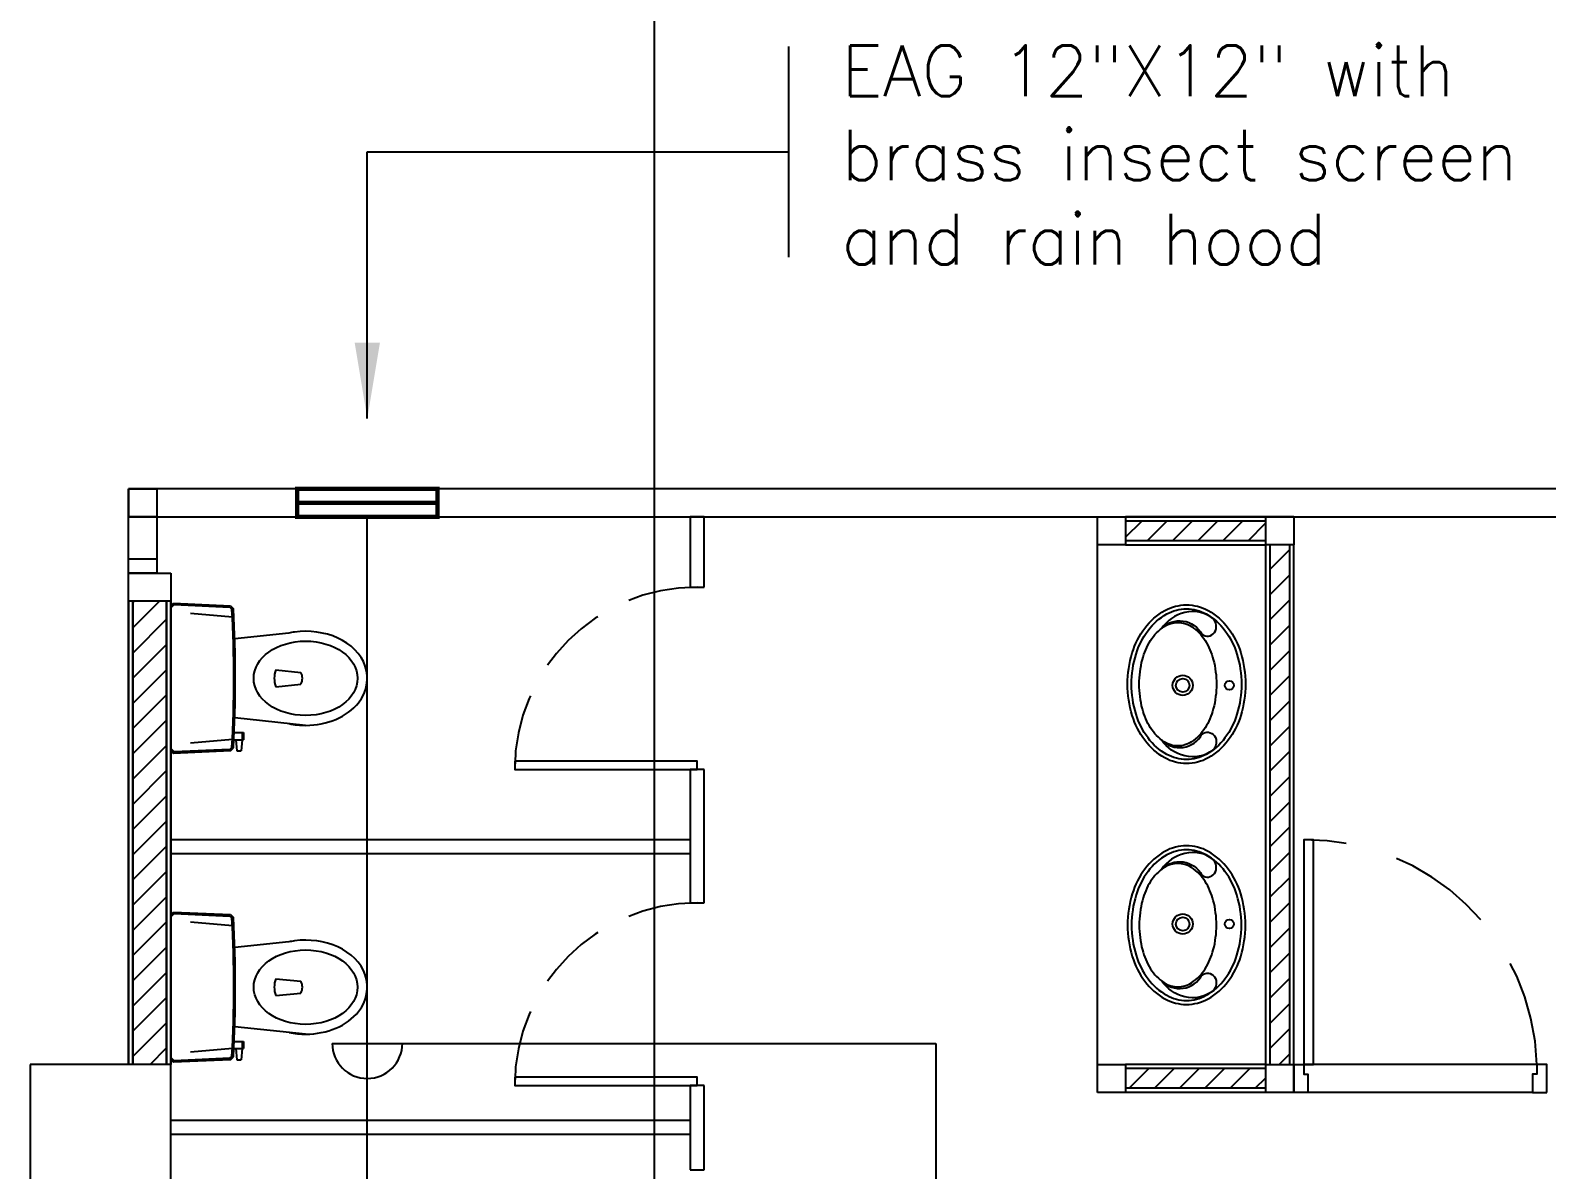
# Model space of a CAD drawing. Header units: millimetres. Extents: x -398 to 816, y -1 to 208.
# Drawn here: x 406.67 to 412.07, y 41.27 to 45.33 of the extents above; entities that cross this region are included whole.
import ezdxf

# ---------------------------------------------------------------- set-up
doc = ezdxf.new("R2010")
doc.units = ezdxf.units.MM
doc.linetypes.add('ACAD_ISO04W100', pattern=[30, 24, -3, 0, -3])
doc.linetypes.add('DASHED', pattern=[0.75, 0.5, -0.25])
for name, color, linetype in [('AA_Column', 5, 'Continuous'), ('AA_Door', 3, 'Continuous'), ('AA_Floor', 31, 'Continuous'), ('AA_furn', 11, 'Continuous'), ('AA_Hatch', 8, 'Continuous'), ('AA_Wall', 1, 'Continuous'), ('AC EXF', 171, 'Continuous'), ('AC FCU', 221, 'Continuous'), ('AC Grille', 91, 'Continuous')]:
    doc.layers.add(name, color=color, linetype=linetype)
doc.styles.add('Romans', font='romans.shx')

msp = doc.modelspace()

# ---------------------------------------------------------------- linework, layer by layer
at = {"layer": 'AA_Column', "color": 9}
for p, q in [((407.1664, 41.6489), (406.6664, 41.6489)), ((406.6664, 41.6489), (406.6664, 41.1489)), ((407.1664, 41.1489), (407.1664, 41.6489))]:
    msp.add_line(p, q, dxfattribs=at)
at = {"layer": 'AA_Door', "color": 9}
for points in [[(408.3914, 42.7289), (408.3914, 42.6989), (409.0414, 42.6989), (409.0414, 42.7289)], [(411.2364, 41.6489), (411.2364, 42.4489), (411.2014, 42.4489), (411.2014, 41.6489)], [(408.3914, 41.6039), (408.3914, 41.5739), (409.0414, 41.5739), (409.0414, 41.6039)]]:
    msp.add_lwpolyline(points, close=True, dxfattribs=at)
for points in [[(411.1664, 41.5489), (411.1664, 41.6489), (411.2014, 41.6489), (411.2014, 41.6139), (411.2164, 41.6139), (411.2164, 41.5489), (411.1664, 41.5489)], [(412.0664, 41.5489), (412.0664, 41.6489), (412.0314, 41.6489), (412.0314, 41.6139), (412.0164, 41.6139), (412.0164, 41.5489), (412.0664, 41.5489)]]:
    msp.add_lwpolyline(points, dxfattribs=at)
at = {"layer": 'AA_Door', "color": 9, "linetype": 'DASHED', "ltscale": 0.5}
for centre in [(409.0414, 42.6989), (409.0414, 41.5739)]:
    msp.add_arc(centre, 0.65, 90, 180, dxfattribs=at)
at = {"layer": 'AA_Door', "color": 9, "linetype": 'DASHED', "ltscale": 0.75}
msp.add_arc((411.209, 41.6263), 0.8227, 1.5795, 90.5293, dxfattribs=at)
at = {"layer": 'AA_Floor', "color": 9}
for p, q in [((412.0314, 41.6489), (411.2014, 41.6489)), ((412.0164, 41.5489), (411.2164, 41.5489))]:
    msp.add_line(p, q, dxfattribs=at)
at = {"layer": 'AA_furn', "color": 9}
for p, q in [((407.1664, 43.2814), (407.1764, 43.2914)), ((407.1664, 43.2744), (407.1784, 43.2863)), ((407.1664, 43.2814), (407.1664, 42.7664)), ((407.1764, 43.2914), (407.3789, 43.2822)), ((407.1784, 43.2863), (407.3767, 43.2773)), ((407.3864, 43.242), (407.2364, 43.2552)), ((407.3767, 43.2773), (407.3846, 43.2696)), ((407.3789, 43.2822), (407.3894, 43.2718)), ((407.5864, 43.1851), (407.3941, 43.1649)), ((407.5402, 43.0539), (407.6302, 43.0449)), ((407.5402, 42.9939), (407.6302, 43.0029)), ((407.6468, 42.8564), (407.3941, 42.8829)), ((407.3921, 42.8304), (407.426, 42.8304)), ((407.421, 42.8304), (407.421, 42.8054)), ((407.426, 42.8304), (407.426, 42.8054)), ((407.1664, 42.7735), (407.1784, 42.7615)), ((407.3767, 42.7705), (407.1784, 42.7615)), ((407.386, 42.8057), (407.2364, 42.7926)), ((407.3767, 42.7705), (407.3846, 42.7783)), ((407.3789, 42.7656), (407.3894, 42.7761)), ((407.391, 42.8054), (407.426, 42.8054)), ((407.3985, 42.8054), (407.402, 42.7656)), ((407.421, 42.8054), (407.4175, 42.7656)), ((407.1664, 42.7664), (407.1764, 42.7564)), ((407.3789, 42.7656), (407.1764, 42.7564)), ((407.402, 42.7656), (407.4175, 42.7656)), ((407.1664, 42.1814), (407.1764, 42.1914)), ((407.1664, 42.1744), (407.1784, 42.1863)), ((407.1664, 42.1814), (407.1664, 41.6664)), ((407.1764, 42.1914), (407.3789, 42.1822)), ((407.1784, 42.1863), (407.3767, 42.1773)), ((407.3767, 42.1773), (407.3846, 42.1696)), ((407.3789, 42.1822), (407.3894, 42.1718)), ((407.3864, 42.142), (407.2364, 42.1552)), ((407.5864, 42.0851), (407.3941, 42.0649)), ((407.5402, 41.9539), (407.6302, 41.9449)), ((407.5402, 41.8939), (407.6302, 41.9029)), ((407.6468, 41.7564), (407.3941, 41.7829)), ((407.386, 41.7057), (407.2364, 41.6926)), ((407.391, 41.7054), (407.426, 41.7054)), ((407.3921, 41.7304), (407.426, 41.7304)), ((407.3985, 41.7054), (407.402, 41.6656)), ((407.421, 41.7054), (407.4175, 41.6656)), ((407.421, 41.7304), (407.421, 41.7054)), ((407.426, 41.7304), (407.426, 41.7054)), ((407.1664, 41.6735), (407.1784, 41.6615)), ((407.1664, 41.6664), (407.1764, 41.6564)), ((407.3789, 41.6656), (407.1764, 41.6564)), ((407.3767, 41.6705), (407.1784, 41.6615)), ((407.3767, 41.6705), (407.3846, 41.6783)), ((407.3789, 41.6656), (407.3894, 41.6761)), ((407.402, 41.6656), (407.4175, 41.6656))]:
    msp.add_line(p, q, dxfattribs=at)
for points in [[(410.7837, 42.7204, -0.12778), (410.7068, 42.7404, -0.106194), (410.6352, 42.8032, -0.085342), (410.5905, 42.8915, -0.074814), (410.5737, 43.0029, -0.074814), (410.5905, 43.1144, -0.085342), (410.6352, 43.2027, -0.106194), (410.7068, 43.2654, -0.12778), (410.7837, 43.2854, -0.12778), (410.8607, 43.2654, -0.106194), (410.9322, 43.2027, -0.085342), (410.977, 43.1144, -0.074814), (410.9937, 43.0029, -0.074814), (410.977, 42.8915, -0.085342), (410.9322, 42.8032, -0.106194), (410.8607, 42.7404, -0.12778)], [(410.7837, 42.7347, -0.12778), (410.7137, 42.7529, -0.106194), (410.6467, 42.8117, -0.085342), (410.6041, 42.8957, -0.074814), (410.588, 43.0029, -0.074814), (410.6041, 43.1102, -0.085342), (410.6467, 43.1942, -0.106194), (410.7137, 43.253, -0.12778), (410.7837, 43.2712, -0.12778), (410.8537, 43.253, -0.106194), (410.9208, 43.1942, -0.085342), (410.9633, 43.1102, -0.074814), (410.9795, 43.0029, -0.074814), (410.9633, 42.8957, -0.085342), (410.9208, 42.8117, -0.106194), (410.8537, 42.7529, -0.12778)], [(410.7529, 43.2228, -0.147293), (410.8017, 43.2081, -0.107138), (410.8502, 43.1584, -0.076503), (410.8792, 43.0908, -0.063457), (410.8904, 43.003, -0.063457), (410.8792, 42.9151, -0.076503), (410.8502, 42.8475, -0.107138), (410.8017, 42.7978, -0.147293), (410.7529, 42.7831, -0.147293), (410.7041, 42.7978, -0.107138), (410.6557, 42.8475, -0.076503), (410.6266, 42.9151, -0.063457), (410.6154, 43.003, -0.063457), (410.6266, 43.0908, -0.076503), (410.6557, 43.1584, -0.107138), (410.7041, 43.2081, -0.147293)], [(410.7837, 42.4274, 0.12778), (410.7068, 42.4074, 0.106194), (410.6352, 42.3447, 0.085342), (410.5905, 42.2564, 0.074814), (410.5737, 42.1449, 0.074814), (410.5905, 42.0335, 0.085342), (410.6352, 41.9452, 0.106194), (410.7068, 41.8824, 0.12778), (410.7837, 41.8624, 0.12778), (410.8607, 41.8824, 0.106194), (410.9322, 41.9452, 0.085342), (410.977, 42.0335, 0.074814), (410.9937, 42.1449, 0.074814), (410.977, 42.2564, 0.085342), (410.9322, 42.3447, 0.106194), (410.8607, 42.4074, 0.12778)], [(410.7837, 42.4132, 0.12778), (410.7137, 42.395, 0.106194), (410.6467, 42.3362, 0.085342), (410.6041, 42.2522, 0.074814), (410.588, 42.1449, 0.074814), (410.6041, 42.0377, 0.085342), (410.6467, 41.9537, 0.106194), (410.7137, 41.8949, 0.12778), (410.7837, 41.8767, 0.12778), (410.8537, 41.8949, 0.106194), (410.9208, 41.9537, 0.085342), (410.9633, 42.0377, 0.074814), (410.9795, 42.1449, 0.074814), (410.9633, 42.2522, 0.085342), (410.9208, 42.3362, 0.106194), (410.8537, 42.395, 0.12778)], [(410.7529, 41.925, 0.147293), (410.8017, 41.9397, 0.107138), (410.8502, 41.9894, 0.076503), (410.8792, 42.057, 0.063457), (410.8904, 42.1449, 0.063457), (410.8792, 42.2327, 0.076503), (410.8502, 42.3003, 0.107138), (410.8017, 42.35, 0.147293), (410.7529, 42.3647, 0.147293), (410.7041, 42.35, 0.107138), (410.6557, 42.3003, 0.076503), (410.6266, 42.2327, 0.063457), (410.6154, 42.1449, 0.063457), (410.6266, 42.057, 0.076503), (410.6557, 41.9894, 0.107138), (410.7041, 41.9397, 0.147293)]]:
    msp.add_lwpolyline(points, format="xyb", close=True, dxfattribs=at)
for points in [[(410.6942, 43.2011, -0.511627), (410.8389, 43.1806, 0.433862), (410.8829, 43.1867, 0.383662), (410.8768, 43.238, 0.231311), (410.7774, 43.2582, 0.182861), (410.6942, 43.2011, 0.790231)], [(410.6944, 42.8048, 0.512124), (410.8389, 42.8252, -0.433862), (410.8829, 42.8191, -0.383662), (410.8768, 42.7678, -0.231311), (410.7774, 42.7476, -0.183091), (410.6944, 42.8048, -0.790231)], [(410.6944, 42.3431, -0.512124), (410.8389, 42.3226, 0.433862), (410.8829, 42.3287, 0.383662), (410.8768, 42.38, 0.231311), (410.7774, 42.4002, 0.183091), (410.6944, 42.3431, 0.790231)], [(410.6942, 41.9468, 0.511627), (410.8389, 41.9672, -0.433862), (410.8829, 41.9611, -0.383662), (410.8768, 41.9098, -0.231311), (410.7774, 41.8896, -0.182861), (410.6942, 41.9468, -0.790231)]]:
    msp.add_lwpolyline(points, format="xyb", dxfattribs=at)
for centre, radius in [((410.7703, 42.9989), 0.036), ((410.7703, 42.9989), 0.0241), ((410.9363, 42.9989), 0.0162), ((410.7703, 42.1489), 0.036), ((410.7703, 42.1489), 0.0241), ((410.9363, 42.1489), 0.0162)]:
    msp.add_circle(centre, radius, dxfattribs=at)
for centre, radius, start, end in [((402.9679, 43.0239), 4.4234, 356.8166, 3.1834), ((402.9679, 43.0239), 4.4284, 356.7917, 3.2083), ((407.628, 43.0239), 0.0928, 161.1381, 198.8619), ((407.5886, 43.0239), 0.0466, 333.215, 26.785), ((402.9679, 41.9239), 4.4234, 356.8166, 3.1834), ((402.9679, 41.9239), 4.4284, 356.7917, 3.2083), ((407.628, 41.9239), 0.0928, 161.1381, 198.8619), ((407.5886, 41.9239), 0.0466, 333.215, 26.785)]:
    msp.add_arc(centre, radius, start, end, dxfattribs=at)
for centre in [(407.6468, 43.0239), (407.6468, 41.9239)]:
    msp.add_ellipse(centre, major_axis=(-0.185, 0), ratio=0.716216, dxfattribs=at)
for points in [[(407.5876, 42.8626), (407.6073, 42.8585), (407.6276, 42.8564), (407.7216, 42.8567), (407.7949, 42.8858), (407.8646, 42.9742), (407.8745, 43.0239), (407.8443, 43.1109), (407.8072, 43.1462), (407.7151, 43.1885), (407.6597, 43.1959), (407.6004, 43.1878), (407.5934, 43.1866), (407.5864, 43.1851)], [(407.5876, 41.7626), (407.6073, 41.7585), (407.6276, 41.7564), (407.7216, 41.7567), (407.7949, 41.7858), (407.8646, 41.8742), (407.8745, 41.9239), (407.8443, 42.0109), (407.8072, 42.0462), (407.7151, 42.0885), (407.6597, 42.0959), (407.6004, 42.0878), (407.5934, 42.0866), (407.5864, 42.0851)]]:
    msp.add_open_spline(points, degree=3, knots=[1.286089, 1.286089, 1.286089, 1.286089, 1.576268, 1.576268, 2.627882, 2.627882, 3.385411, 3.385411, 4.14294, 4.14294, 4.900469, 4.900469, 5.002966, 5.002966, 5.002966, 5.002966], dxfattribs=at)
at = {"layer": 'AA_Hatch', "color": 9}
for p, q in [((410.5664, 43.5262), (410.6242, 43.5839)), ((410.644, 43.5139), (410.714, 43.5839)), ((410.7338, 43.5139), (410.8038, 43.5839)), ((410.8236, 43.5139), (410.8936, 43.5839)), ((410.9134, 43.5139), (410.9834, 43.5839)), ((411.0032, 43.5139), (411.0664, 43.5771)), ((411.0814, 43.4125), (411.1514, 43.4825)), ((411.0814, 43.3227), (411.1514, 43.3927)), ((407.0314, 43.2936), (407.0368, 43.2989)), ((407.0314, 43.2038), (407.1266, 43.2989)), ((411.0814, 43.2329), (411.1514, 43.3029)), ((407.0314, 43.114), (407.1514, 43.234)), ((411.0814, 43.1431), (411.1514, 43.2131)), ((407.0314, 43.0242), (407.1514, 43.1442)), ((411.0814, 43.0533), (411.1514, 43.1233)), ((407.0314, 42.9344), (407.1514, 43.0544)), ((411.0814, 42.9635), (411.1514, 43.0335)), ((407.0314, 42.8446), (407.1514, 42.9646)), ((411.0814, 42.8737), (411.1514, 42.9437)), ((407.0314, 42.7547), (407.1514, 42.8747)), ((411.0814, 42.7839), (411.1514, 42.8539)), ((407.0314, 42.6649), (407.1514, 42.7849)), ((411.0814, 42.6941), (411.1514, 42.7641)), ((407.0314, 42.5751), (407.1514, 42.6951)), ((411.0814, 42.6043), (411.1514, 42.6743)), ((407.0314, 42.4853), (407.1514, 42.6053)), ((411.0814, 42.5145), (411.1514, 42.5845)), ((407.0314, 42.3955), (407.1514, 42.5155)), ((411.0814, 42.4247), (411.1514, 42.4947)), ((407.0314, 42.3057), (407.1514, 42.4257)), ((411.0814, 42.3349), (411.1514, 42.4049)), ((407.0314, 42.2159), (407.1514, 42.3359)), ((411.0814, 42.2451), (411.1514, 42.3151)), ((407.0314, 42.1261), (407.1514, 42.2461)), ((411.0814, 42.1553), (411.1514, 42.2253)), ((407.0314, 42.0363), (407.1514, 42.1563)), ((411.0814, 42.0655), (411.1514, 42.1355)), ((407.0314, 41.9465), (407.1514, 42.0665)), ((411.0814, 41.9757), (411.1514, 42.0457)), ((407.0314, 41.8567), (407.1514, 41.9767)), ((411.0814, 41.8859), (411.1514, 41.9559)), ((407.0314, 41.7669), (407.1514, 41.8869)), ((411.0814, 41.7961), (411.1514, 41.8661)), ((407.0314, 41.6771), (407.1514, 41.7971)), ((411.0814, 41.7063), (411.1514, 41.7763)), ((407.093, 41.6489), (407.1514, 41.7073)), ((411.1138, 41.6489), (411.1514, 41.6865)), ((410.5798, 41.5639), (410.6498, 41.6339)), ((410.6696, 41.5639), (410.7396, 41.6339)), ((410.7594, 41.5639), (410.8294, 41.6339)), ((410.8492, 41.5639), (410.9192, 41.6339)), ((410.939, 41.5639), (411.009, 41.6339)), ((411.0288, 41.5639), (411.0664, 41.6015))]:
    msp.add_line(p, q, dxfattribs=at)
at = {"layer": 'AA_Wall', "color": 9}
for p, q in [((407.0164, 43.6989), (407.0164, 43.5989)), ((412.6664, 43.6989), (407.0164, 43.6989)), ((407.0164, 43.6989), (407.1164, 43.6989)), ((407.0164, 43.5989), (407.0164, 43.6989)), ((407.1164, 43.6989), (407.1164, 43.5989)), ((407.0164, 43.4489), (407.0164, 43.5989)), ((407.0164, 43.5989), (412.6664, 43.5989)), ((407.1164, 43.5989), (407.0164, 43.5989)), ((407.1164, 43.5989), (407.1164, 43.4489)), ((409.0164, 43.5989), (409.0164, 43.3489)), ((409.0664, 43.5989), (409.0164, 43.5989)), ((409.0664, 43.3489), (409.0664, 43.5989)), ((410.4664, 43.5989), (410.5664, 43.5989)), ((410.4664, 43.4989), (410.4664, 43.5989)), ((411.1664, 43.5989), (410.5664, 43.5989)), ((410.5664, 43.5989), (410.5664, 43.4989)), ((411.0664, 43.5839), (410.5664, 43.5839)), ((411.0664, 43.5989), (411.1664, 43.5989)), ((411.0664, 43.4989), (411.0664, 43.5989)), ((411.1664, 43.5989), (411.1664, 43.4989)), ((410.4664, 41.6489), (410.4664, 43.4989)), ((410.5664, 43.4989), (410.4664, 43.4989)), ((411.0664, 43.5139), (410.5664, 43.5139)), ((410.5664, 43.4989), (411.0664, 43.4989)), ((411.0664, 41.6489), (411.0664, 43.4989)), ((411.1664, 43.4989), (411.0664, 43.4989)), ((411.0814, 41.6489), (411.0814, 43.4989)), ((411.1514, 41.6489), (411.1514, 43.4989)), ((411.1664, 41.6489), (411.1664, 43.4989)), ((407.0164, 43.4489), (407.1164, 43.4489)), ((407.0164, 43.3989), (407.0164, 43.4489)), ((407.1164, 43.4489), (407.1164, 43.3989)), ((407.0164, 43.2989), (407.0164, 43.3989)), ((407.0164, 43.3989), (407.1664, 43.3989)), ((407.1164, 43.3989), (407.0164, 43.3989)), ((407.0164, 43.2989), (407.0164, 43.3989)), ((407.0164, 43.3989), (407.1664, 43.3989)), ((407.1664, 43.3989), (407.1664, 43.2989)), ((407.1664, 43.3989), (407.1664, 43.2989)), ((409.0164, 43.3489), (409.0664, 43.3489)), ((407.0164, 41.6489), (407.0164, 43.2989)), ((407.0164, 41.6489), (407.0164, 43.2989)), ((407.0164, 43.2989), (407.0164, 41.6489)), ((407.0164, 43.2989), (407.0164, 41.6489)), ((407.1664, 43.2989), (407.0164, 43.2989)), ((407.1664, 43.2989), (407.0164, 43.2989)), ((407.0314, 41.6489), (407.0314, 43.2989)), ((407.0314, 43.2989), (407.0314, 41.6489)), ((407.0314, 43.2989), (407.0314, 41.6489)), ((407.1514, 43.2989), (407.1514, 41.6489)), ((407.1514, 43.2989), (407.1514, 41.6489)), ((407.1514, 41.6489), (407.1514, 43.2989)), ((407.1514, 41.6489), (407.1514, 43.2989)), ((407.1664, 43.2989), (407.1664, 41.6489)), ((407.1664, 43.2989), (407.1664, 41.6489)), ((407.1664, 41.6489), (407.1664, 43.2989)), ((407.1664, 41.6489), (407.1664, 43.2989)), ((409.0164, 42.6989), (409.0164, 42.2239)), ((409.0664, 42.6989), (409.0164, 42.6989)), ((409.0664, 42.2239), (409.0664, 42.6989)), ((409.0164, 42.4489), (407.1664, 42.4489)), ((409.0164, 42.3989), (407.1664, 42.3989)), ((409.0164, 42.2239), (409.0664, 42.2239)), ((410.4664, 41.6489), (410.5664, 41.6489)), ((410.4664, 41.5489), (410.4664, 41.6489)), ((411.0664, 41.6489), (410.5664, 41.6489)), ((410.5664, 41.6489), (410.5664, 41.5489)), ((411.0664, 41.6489), (411.1664, 41.6489)), ((411.0664, 41.5489), (411.0664, 41.6489)), ((411.1664, 41.6489), (411.1664, 41.5489)), ((411.0664, 41.6339), (410.5664, 41.6339)), ((409.0164, 41.5739), (409.0164, 41.2739)), ((409.0664, 41.5739), (409.0164, 41.5739)), ((409.0664, 41.2739), (409.0664, 41.5739)), ((410.5664, 41.5489), (410.4664, 41.5489)), ((411.0664, 41.5639), (410.5664, 41.5639)), ((411.0664, 41.5489), (410.5664, 41.5489)), ((411.1664, 41.5489), (411.0664, 41.5489)), ((409.0164, 41.4489), (407.1664, 41.4489)), ((409.0164, 41.3989), (407.1664, 41.3989)), ((409.0164, 41.2739), (409.0664, 41.2739))]:
    msp.add_line(p, q, dxfattribs=at)
at = {"layer": 'AC EXF', "color": 2}
for p, q in [((409.3664, 45.2739), (409.3664, 44.5239)), ((407.8664, 43.9489), (407.8664, 44.8989)), ((407.8664, 44.8989), (409.3664, 44.8989)), ((407.7414, 41.7239), (409.8914, 41.7239)), ((409.8914, 41.7239), (409.8914, 35.7239))]:
    msp.add_line(p, q, dxfattribs=at)
at = {"layer": 'AC EXF', "color": 3}
msp.add_line((407.8664, 39.8489), (407.8664, 43.5989), dxfattribs=at)
at = {"layer": 'AC EXF', "color": 2}
msp.add_arc((407.8664, 41.7239), 0.125, 180, 0, dxfattribs=at)
msp.add_solid([(407.9114, 44.2189), (407.8664, 43.9489), (407.8214, 44.2189)], dxfattribs=at)
at = {"layer": 'AC FCU', "color": 5, "linetype": 'ACAD_ISO04W100', "ltscale": 0.25}
msp.add_line((408.8875, 46.3772), (408.8875, 10.1043), dxfattribs=at)
at = {"layer": 'AC Grille', "const_width": 0.015}
msp.add_lwpolyline([(407.6164, 43.6989), (408.1164, 43.6989), (408.1164, 43.5989), (407.6164, 43.5989)], close=True, dxfattribs=at)
msp.add_lwpolyline([(407.6164, 43.6489), (408.1164, 43.6489)], dxfattribs=at)

# ---------------------------------------------------------------- texts
at = {"layer": 'AC EXF', "color": 2, "style": 'Romans'}
for s, p in [('EAG 12"X12" with', (409.5551, 45.0978)), ('brass insect screen', (409.5551, 44.7978)), ('and rain hood', (409.5551, 44.4978))]:
    msp.add_text(s, height=0.18, dxfattribs=at).set_placement(p)

doc.saveas('drawing.dxf')
